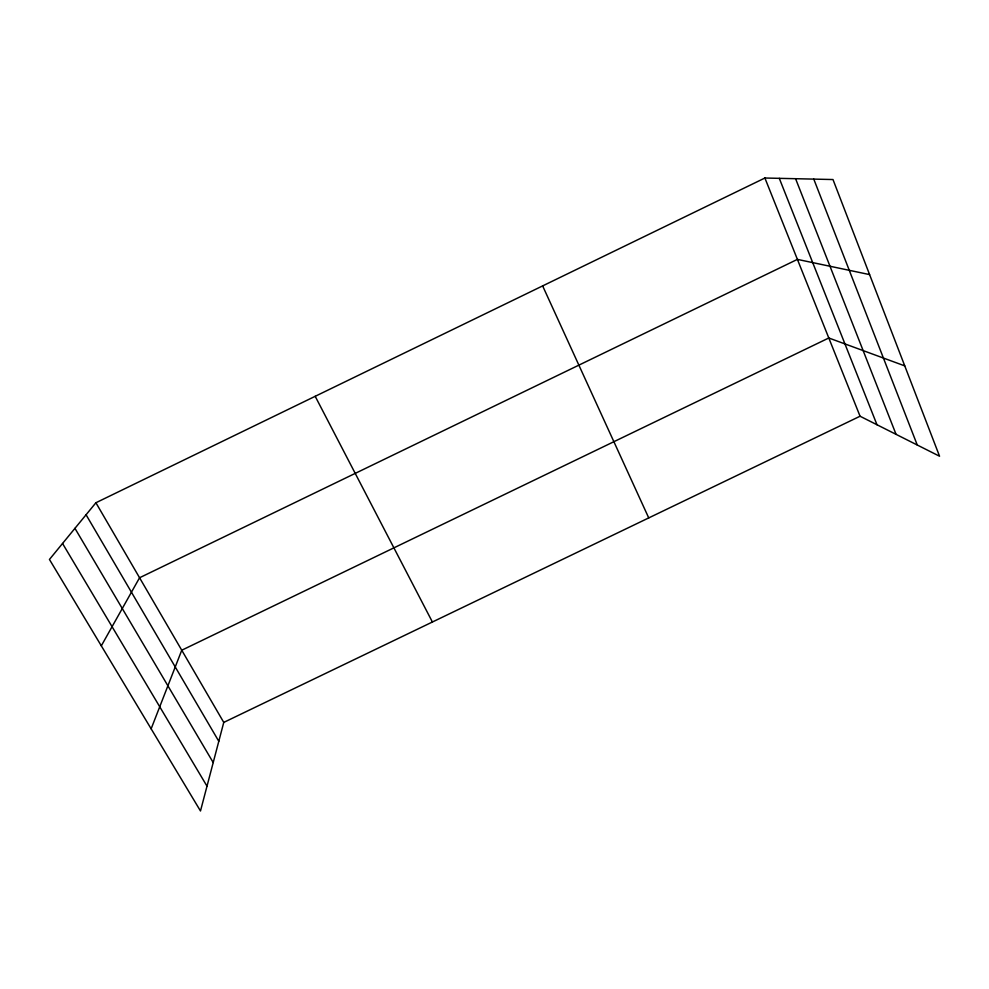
<?xml version="1.0" encoding="UTF-8"?>
<svg xmlns="http://www.w3.org/2000/svg" width="989" height="989" viewBox="0 0 989 989"><rect width="100%" height="100%" fill="white"/><g stroke="black" fill="none" stroke-linecap="round" stroke-linejoin="round"><path stroke-width="1.48" d="M95.908 502.746L223.761 722.403L200.483 810.98L49.45 559.465L95.908 502.746L764.893 178.02L832.985 179.541L939.55 456.226L860.059 416.233L764.893 178.02M151.144 728.819L181.753 650.23L828.807 337.991L904.75 365.881M101.311 645.829L139.56 577.761L797.394 259.39L869.591 274.596M223.761 722.403L860.059 416.233M62.542 543.48L206.998 786.168M74.941 528.336L213.204 762.544M86.068 514.762L218.792 741.28M315.194 396.305L432.403 622.007M542.64 285.908L648.735 517.915M779.295 178.341L876.983 424.751M795.576 178.7L896.059 434.344M813.774 179.108L917.26 445.013"/></g></svg>
